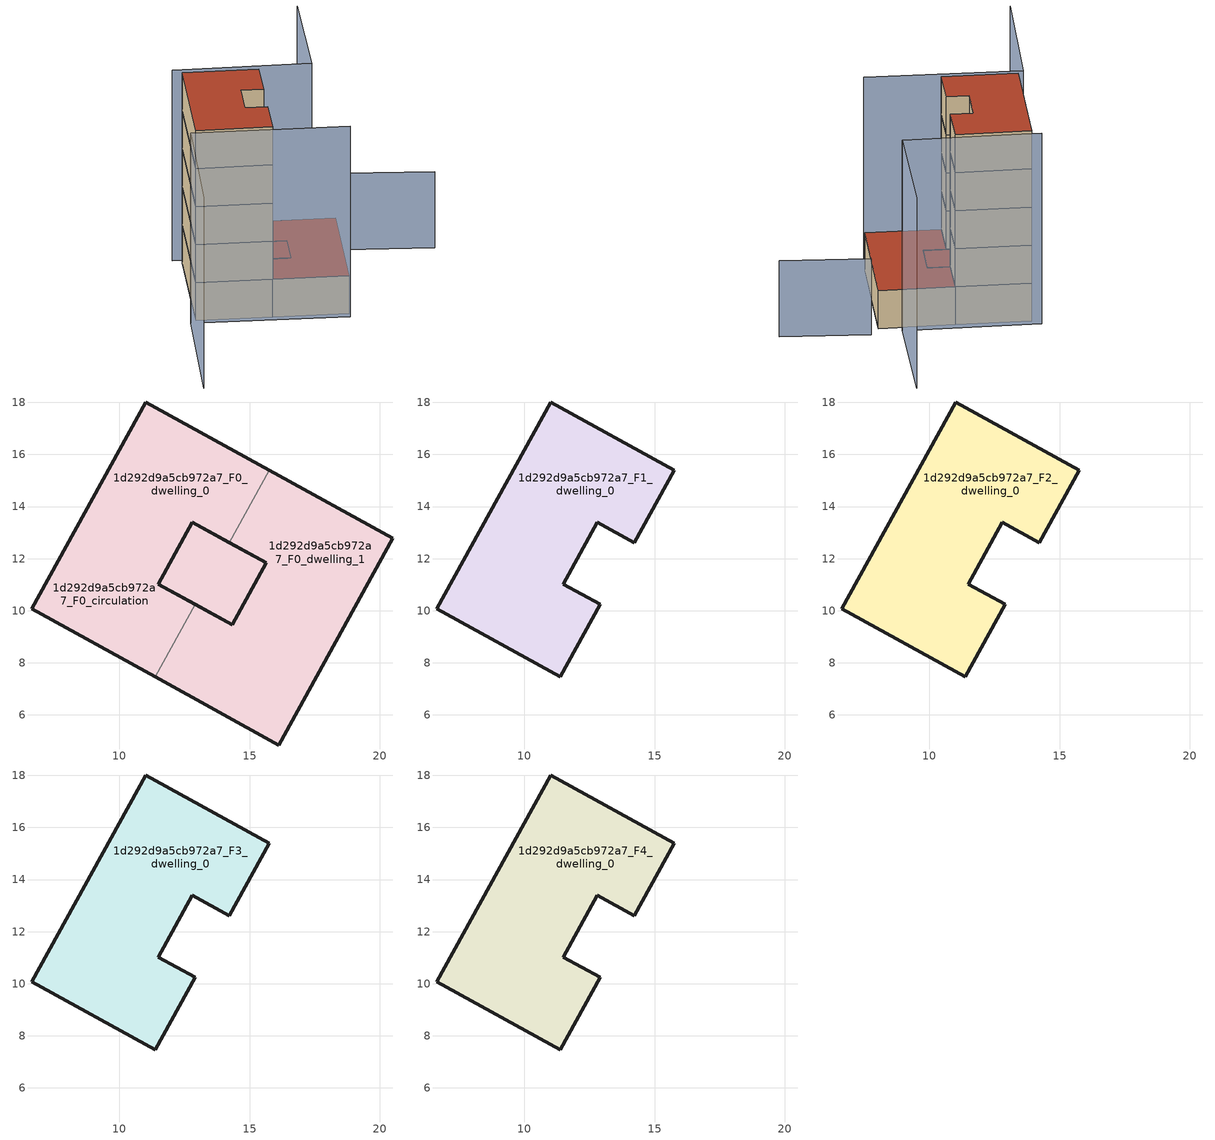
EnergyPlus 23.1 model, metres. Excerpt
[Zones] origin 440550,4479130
1d292d9a5cb972a7_F0_dwelling_0
 floor ground (EU_floor_Construction): 15.64,11.83 14.33,9.45 12.91,10.24 11.48,11.02 12.79,13.4 14.22,12.62 z0; 15.75,15.39 14.22,12.62 12.79,13.4 11.48,11.02 12.91,10.24 11.37,7.46 6.63,10.08 11,18.01 z0
 wall outside (EU_wall_Construction): 12.91,10.24 11.48,11.02 12.79,13.4 14.22,12.62 / 15.75,15.39 11,18.01 6.63,10.08 11.37,7.46 z0:3
 wall to 1d292d9a5cb972a7_F0_dwelling_1 (EU_wall_Construction): 11.37,7.46 12.91,10.24 / 14.22,12.62 15.75,15.39 z0:3
 roof outside (EU_floor_Construction): 14.33,9.45 15.64,11.83 14.22,12.62 12.79,13.4 11.48,11.02 12.91,10.24 z3
1d292d9a5cb972a7_F0_dwelling_1
 floor ground (EU_floor_Construction): 20.5,12.77 16.12,4.84 11.37,7.46 12.91,10.24 14.33,9.45 15.64,11.83 14.22,12.62 15.75,15.39 z0; 15.64,11.83 14.33,9.45 12.91,10.24 11.48,11.02 12.79,13.4 z0
 wall outside (EU_wall_Construction): 14.22,12.62 15.64,11.83 14.33,9.45 12.91,10.24 / 11.37,7.46 16.12,4.84 20.5,12.77 15.75,15.39 z0:3
 roof outside (EU_roof_Construction): 14.33,9.45 15.64,11.83 12.79,13.4 11.48,11.02 12.91,10.24 z3; 16.12,4.84 20.5,12.77 15.75,15.39 14.22,12.62 15.64,11.83 14.33,9.45 12.91,10.24 11.37,7.46 z3
1d292d9a5cb972a7_F0_circulation
 floor ground (EU_floor_Construction): 15.64,11.83 14.33,9.45 12.91,10.24 11.48,11.02 12.79,13.4 14.22,12.62 z0; 15.75,15.39 14.22,12.62 12.79,13.4 11.48,11.02 12.91,10.24 11.37,7.46 6.63,10.08 11,18.01 z0; 20.5,12.77 16.12,4.84 11.37,7.46 12.91,10.24 14.33,9.45 15.64,11.83 14.22,12.62 15.75,15.39 z0
 wall outside (EU_wall_Construction): 14.33,9.45 15.64,11.83 12.79,13.4 11.48,11.02 14.33,9.45 z0:3
 roof outside (EU_roof_Construction): 15.75,15.39 14.22,12.62 12.79,13.4 11.48,11.02 12.91,10.24 11.37,7.46 6.63,10.08 11,18.01 z3; 15.64,11.83 14.33,9.45 12.91,10.24 11.48,11.02 12.79,13.4 14.22,12.62 z3; 20.5,12.77 16.12,4.84 11.37,7.46 12.91,10.24 14.33,9.45 15.64,11.83 14.22,12.62 15.75,15.39 z3
1d292d9a5cb972a7_F1_dwelling_0
 floor to 1d292d9a5cb972a7_F0_dwelling_0 (EU_floor_Construction): 15.75,15.39 14.22,12.62 13.83,12.83 12.79,13.4 11.48,11.02 12.91,10.24 11.37,7.46 6.63,10.08 11,18.01 z3
 wall outside (EU_wall_Construction): 6.63,10.08 11.37,7.46 12.91,10.24 11.48,11.02 12.79,13.4 14.22,12.62 15.75,15.39 11,18.01 6.63,10.08 z3:6
1d292d9a5cb972a7_F2_dwelling_0
 floor to 1d292d9a5cb972a7_F1_dwelling_0 (EU_floor_Construction): 15.75,15.39 14.22,12.62 12.79,13.4 11.48,11.02 12.91,10.24 11.37,7.46 6.63,10.08 11,18.01 z6
 wall outside (EU_wall_Construction): 6.63,10.08 11.37,7.46 12.91,10.24 11.48,11.02 12.79,13.4 14.22,12.62 15.75,15.39 11,18.01 6.63,10.08 z6:9
1d292d9a5cb972a7_F3_dwelling_0
 floor to 1d292d9a5cb972a7_F2_dwelling_0 (EU_floor_Construction): 15.75,15.39 14.22,12.62 12.79,13.4 11.48,11.02 12.91,10.24 11.37,7.46 6.63,10.08 11,18.01 z9
 wall outside (EU_wall_Construction): 6.63,10.08 11.37,7.46 12.91,10.24 11.48,11.02 12.79,13.4 14.22,12.62 15.75,15.39 11,18.01 6.63,10.08 z9:12
1d292d9a5cb972a7_F4_dwelling_0
 floor to 1d292d9a5cb972a7_F3_dwelling_0 (EU_floor_Construction): 15.75,15.39 14.22,12.62 12.79,13.4 11.48,11.02 12.91,10.24 11.37,7.46 6.63,10.08 11,18.01 z12
 wall outside (EU_wall_Construction): 6.63,10.08 11.37,7.46 12.91,10.24 11.48,11.02 12.79,13.4 14.22,12.62 15.75,15.39 11,18.01 6.63,10.08 z12:15
 roof outside (EU_roof_Construction): 12.91,10.24 11.48,11.02 12.79,13.4 14.22,12.62 15.75,15.39 11,18.01 6.63,10.08 11.37,7.46 z15
shading: 21.46,13.28 26.92,9.82 z0:6; 1.09,1.22 6.1,9.98 / 6.1,9.98 15.88,4.38 / 23.59,21.89 19.32,14.01 / 19.32,14.01 10.64,18.71 z0:15
[Building]
EU S2 Campaign: North Axis=0; Terrain=City; Solar Distribution=FullExterior
[Site:Location]
Madrid: Latitude=40.5; Longitude=-3.5; Time Zone=1; Elevation=609
[SizingPeriod:WeatherFileDays]
AnnualSizingPeriod: Begin Month=1; Begin Day of Month=1; End Month=12; End Day of Month=31; Day of Week for Start Day=Monday; Use Weather File Daylight Saving Period=No; Use Weather File Rain and Snow Indicators=No
[MATERIAL]
EU_InternalMass_Material: Roughness=MediumRough; Thickness=0.1; Conductivity=1; Density=1800; Specific Heat=900; Thermal Absorptance=0.9; Solar Absorptance=0.7; Visible Absorptance=0.7
[MATERIAL:NOMASS] Roughness=MediumRough; Thermal Absorptance=0.9; Solar Absorptance=0.7; Visible Absorptance=0.7
Name | Thermal Resistance
EU_wall_NoMass | 0.609216
EU_roof_NoMass | 0.513268
EU_floor_NoMass | 0.568163
[CONSTRUCTION]
EU_wall_Construction: EU_wall_NoMass
EU_roof_Construction: EU_roof_NoMass
EU_floor_Construction: EU_floor_NoMass
EU_InternalMass_Construction: EU_InternalMass_Material
[ZONE] Type=1; Multiplier=1; Ceiling Height=autocalculate; Floor Area=autocalculate; Part of Total Floor Area=Yes
Name | Volume
1d292d9a5cb972a7_F0_dwelling_0 | 160.607
1d292d9a5cb972a7_F1_dwelling_0 | 134.084
1d292d9a5cb972a7_F2_dwelling_0; 1d292d9a5cb972a7_F3_dwelling_0; 1d292d9a5cb972a7_F4_dwelling_0 | 134.083
1d292d9a5cb972a7_F0_dwelling_1 | 160.608
1d292d9a5cb972a7_F0_circulation | 294.693
[INTERNALMASS] Construction=EU_InternalMass_Construction
Name | Zone or ZoneList | Surface Area
1d292d9a5cb972a7_F0_dwelling_0_EU_InternalMass | 1d292d9a5cb972a7_F0_dwelling_0 | 44.6948
1d292d9a5cb972a7_F0_dwelling_1_EU_InternalMass | 1d292d9a5cb972a7_F0_dwelling_1 | 44.6948
1d292d9a5cb972a7_F1_dwelling_0_EU_InternalMass | 1d292d9a5cb972a7_F1_dwelling_0 | 98.4567
1d292d9a5cb972a7_F2_dwelling_0_EU_InternalMass | 1d292d9a5cb972a7_F2_dwelling_0 | 98.4567
1d292d9a5cb972a7_F3_dwelling_0_EU_InternalMass | 1d292d9a5cb972a7_F3_dwelling_0 | 98.4567
1d292d9a5cb972a7_F4_dwelling_0_EU_InternalMass | 1d292d9a5cb972a7_F4_dwelling_0 | 98.4567
[OTHEREQUIPMENT] Fuel Type=Electricity; Design Level Calculation Method=Watts/Area; Power per Zone Floor Area=1; Fraction Latent=0; Fraction Radiant=0; Fraction Lost=0; Carbon Dioxide Generation Rate=0; EndUse Subcategory=EU_Step8_InternalGains
Name | Zone or ZoneList or Space or SpaceList | Schedule
EU_Step8_InternalGain_1d292d9a5cb972a7_F0_dwelling_0_f000 | 1d292d9a5cb972a7_F0_dwelling_0 | EU_Step8_GainSchedule_1d292d9a5cb972a7_F0_dwelling_0_f000
EU_Step8_InternalGain_1d292d9a5cb972a7_F0_dwelling_1_f000 | 1d292d9a5cb972a7_F0_dwelling_1 | EU_Step8_GainSchedule_1d292d9a5cb972a7_F0_dwelling_1_f000
EU_Step8_InternalGain_1d292d9a5cb972a7_F1_dwelling_0_f000 | 1d292d9a5cb972a7_F1_dwelling_0 | EU_Step8_GainSchedule_1d292d9a5cb972a7_F1_dwelling_0_f000
EU_Step8_InternalGain_1d292d9a5cb972a7_F2_dwelling_0_f000 | 1d292d9a5cb972a7_F2_dwelling_0 | EU_Step8_GainSchedule_1d292d9a5cb972a7_F2_dwelling_0_f000
EU_Step8_InternalGain_1d292d9a5cb972a7_F3_dwelling_0_f000 | 1d292d9a5cb972a7_F3_dwelling_0 | EU_Step8_GainSchedule_1d292d9a5cb972a7_F3_dwelling_0_f000
EU_Step8_InternalGain_1d292d9a5cb972a7_F4_dwelling_0_f000 | 1d292d9a5cb972a7_F4_dwelling_0 | EU_Step8_GainSchedule_1d292d9a5cb972a7_F4_dwelling_0_f000
[ZONEINFILTRATION:DESIGNFLOWRATE]
EU_Circulation_Infiltration_1d292d9a5cb972a7_F0_circulation: Zone or ZoneList or Space or SpaceList=1d292d9a5cb972a7_F0_circulation; Schedule=EU_AlwaysOn; Design Flow Rate Calculation Method=Flow/Area; Flow Rate per Floor Area=0.0005; Constant Term Coefficient=1; Temperature Term Coefficient=0; Velocity Term Coefficient=0; Velocity Squared Term Coefficient=0
[ZONEVENTILATION:DESIGNFLOWRATE] Schedule=EU_AlwaysOn; Design Flow Rate Calculation Method=AirChanges/Hour; Air Changes per Hour=0.752966; Ventilation Type=Natural; Fan Pressure Rise=0; Fan Total Efficiency=1; Constant Term Coefficient=1; Temperature Term Coefficient=0; Velocity Term Coefficient=0; Velocity Squared Term Coefficient=0; Minimum Indoor Temperature=-100; Maximum Indoor Temperature=100; Delta Temperature=-100; Minimum Outdoor Temperature=-100; Maximum Outdoor Temperature=100; Maximum Wind Speed=40
Name | Zone or ZoneList or Space or SpaceList
EU_ConstantAir_1d292d9a5cb972a7_F0_dwelling_0 | 1d292d9a5cb972a7_F0_dwelling_0
EU_ConstantAir_1d292d9a5cb972a7_F0_dwelling_1 | 1d292d9a5cb972a7_F0_dwelling_1
EU_ConstantAir_1d292d9a5cb972a7_F1_dwelling_0 | 1d292d9a5cb972a7_F1_dwelling_0
EU_ConstantAir_1d292d9a5cb972a7_F2_dwelling_0 | 1d292d9a5cb972a7_F2_dwelling_0
EU_ConstantAir_1d292d9a5cb972a7_F3_dwelling_0 | 1d292d9a5cb972a7_F3_dwelling_0
EU_ConstantAir_1d292d9a5cb972a7_F4_dwelling_0 | 1d292d9a5cb972a7_F4_dwelling_0
[HVACTEMPLATE:THERMOSTAT] Constant Heating Setpoint=20; Constant Cooling Setpoint=50
EU_HeatOnly_1d292d9a5cb972a7_F0_dwelling_0; EU_HeatOnly_1d292d9a5cb972a7_F0_dwelling_1; EU_HeatOnly_1d292d9a5cb972a7_F1_dwelling_0; EU_HeatOnly_1d292d9a5cb972a7_F2_dwelling_0; EU_HeatOnly_1d292d9a5cb972a7_F3_dwelling_0; EU_HeatOnly_1d292d9a5cb972a7_F4_dwelling_0
[HVACTEMPLATE:ZONE:IDEALLOADSAIRSYSTEM] System Availability Schedule=EU_AlwaysOn; Maximum Heating Supply Air Temperature=50; Minimum Cooling Supply Air Temperature=13; Maximum Heating Supply Air Humidity Ratio=0.0156; Minimum Cooling Supply Air Humidity Ratio=0.0077; Heating Limit=NoLimit; Cooling Limit=NoLimit; Heating Availability Schedule=EU_AlwaysOn; Cooling Availability Schedule=EU_CoolingOff; Dehumidification Control Type=ConstantSensibleHeatRatio; Cooling Sensible Heat Ratio=0.7; Dehumidification Setpoint=60; Humidification Control Type=None; Humidification Setpoint=30; Outdoor Air Method=None; Outdoor Air Flow Rate per Person=0.00944; Outdoor Air Flow Rate per Zone Floor Area=0; Outdoor Air Flow Rate per Zone=0; Demand Controlled Ventilation Type=None; Outdoor Air Economizer Type=NoEconomizer; Heat Recovery Type=None; Sensible Heat Recovery Effectiveness=0.7; Latent Heat Recovery Effectiveness=0.65
Name | Template Thermostat
1d292d9a5cb972a7_F0_dwelling_0 | EU_HeatOnly_1d292d9a5cb972a7_F0_dwelling_0
1d292d9a5cb972a7_F0_dwelling_1 | EU_HeatOnly_1d292d9a5cb972a7_F0_dwelling_1
1d292d9a5cb972a7_F1_dwelling_0 | EU_HeatOnly_1d292d9a5cb972a7_F1_dwelling_0
1d292d9a5cb972a7_F2_dwelling_0 | EU_HeatOnly_1d292d9a5cb972a7_F2_dwelling_0
1d292d9a5cb972a7_F3_dwelling_0 | EU_HeatOnly_1d292d9a5cb972a7_F3_dwelling_0
1d292d9a5cb972a7_F4_dwelling_0 | EU_HeatOnly_1d292d9a5cb972a7_F4_dwelling_0
[SIZING:ZONE] Zone Cooling Design Supply Air Temperature Input Method=SupplyAirTemperature; Zone Cooling Design Supply Air Temperature=13; Zone Heating Design Supply Air Temperature Input Method=SupplyAirTemperature; Zone Heating Design Supply Air Temperature=50; Zone Cooling Design Supply Air Humidity Ratio=0.008; Zone Heating Design Supply Air Humidity Ratio=0.008; Cooling Design Air Flow Method=DesignDay; Cooling Design Air Flow Rate=0; Cooling Minimum Air Flow per Zone Floor Area=0.000762; Cooling Minimum Air Flow=0; Cooling Minimum Air Flow Fraction=0.2; Heating Design Air Flow Method=DesignDay; Heating Design Air Flow Rate=0; Heating Maximum Air Flow per Zone Floor Area=0.002032; Heating Maximum Air Flow=0.141576; Heating Maximum Air Flow Fraction=0.3; Account for Dedicated Outdoor Air System=No; Dedicated Outdoor Air System Control Strategy=NeutralSupplyAir; Dedicated Outdoor Air Low Setpoint Temperature for Design=autosize; Dedicated Outdoor Air High Setpoint Temperature for Design=autosize; Zone Load Sizing Method=Sensible Load Only No Latent Load; Zone Latent Cooling Design Supply Air Humidity Ratio Input Method=HumidityRatioDifference; Zone Cooling Design Supply Air Humidity Ratio Difference=0.005; Zone Latent Heating Design Supply Air Humidity Ratio Input Method=HumidityRatioDifference; Zone Humidification Design Supply Air Humidity Ratio Difference=0.005
1d292d9a5cb972a7_F0_dwelling_0; 1d292d9a5cb972a7_F0_dwelling_1; 1d292d9a5cb972a7_F1_dwelling_0; 1d292d9a5cb972a7_F2_dwelling_0; 1d292d9a5cb972a7_F3_dwelling_0; 1d292d9a5cb972a7_F4_dwelling_0
[SCHEDULE:CONSTANT]
Name | Hourly Value
EU_AlwaysOn | 1
EU_CoolingOff | 0
[SCHEDULE:FILE] Column Number=1; Rows to Skip at Top=0; Number of Hours of Data=8760; Column Separator=Comma; Interpolate to Timestep=No; Minutes per Item=60; Adjust Schedule for Daylight Savings=Yes
Name | File
EU_Step8_GainSchedule_1d292d9a5cb972a7_F0_dwelling_0_f000 | ../../schedules/1d292d9a5cb972a7/1d292d9a5cb972a7_F0_dwelling_0_f000_gain.csv
EU_Step8_GainSchedule_1d292d9a5cb972a7_F0_dwelling_1_f000 | ../../schedules/1d292d9a5cb972a7/1d292d9a5cb972a7_F0_dwelling_1_f000_gain.csv
EU_Step8_GainSchedule_1d292d9a5cb972a7_F1_dwelling_0_f000 | ../../schedules/1d292d9a5cb972a7/1d292d9a5cb972a7_F1_dwelling_0_f000_gain.csv
EU_Step8_GainSchedule_1d292d9a5cb972a7_F2_dwelling_0_f000 | ../../schedules/1d292d9a5cb972a7/1d292d9a5cb972a7_F2_dwelling_0_f000_gain.csv
EU_Step8_GainSchedule_1d292d9a5cb972a7_F3_dwelling_0_f000 | ../../schedules/1d292d9a5cb972a7/1d292d9a5cb972a7_F3_dwelling_0_f000_gain.csv
EU_Step8_GainSchedule_1d292d9a5cb972a7_F4_dwelling_0_f000 | ../../schedules/1d292d9a5cb972a7/1d292d9a5cb972a7_F4_dwelling_0_f000_gain.csv
